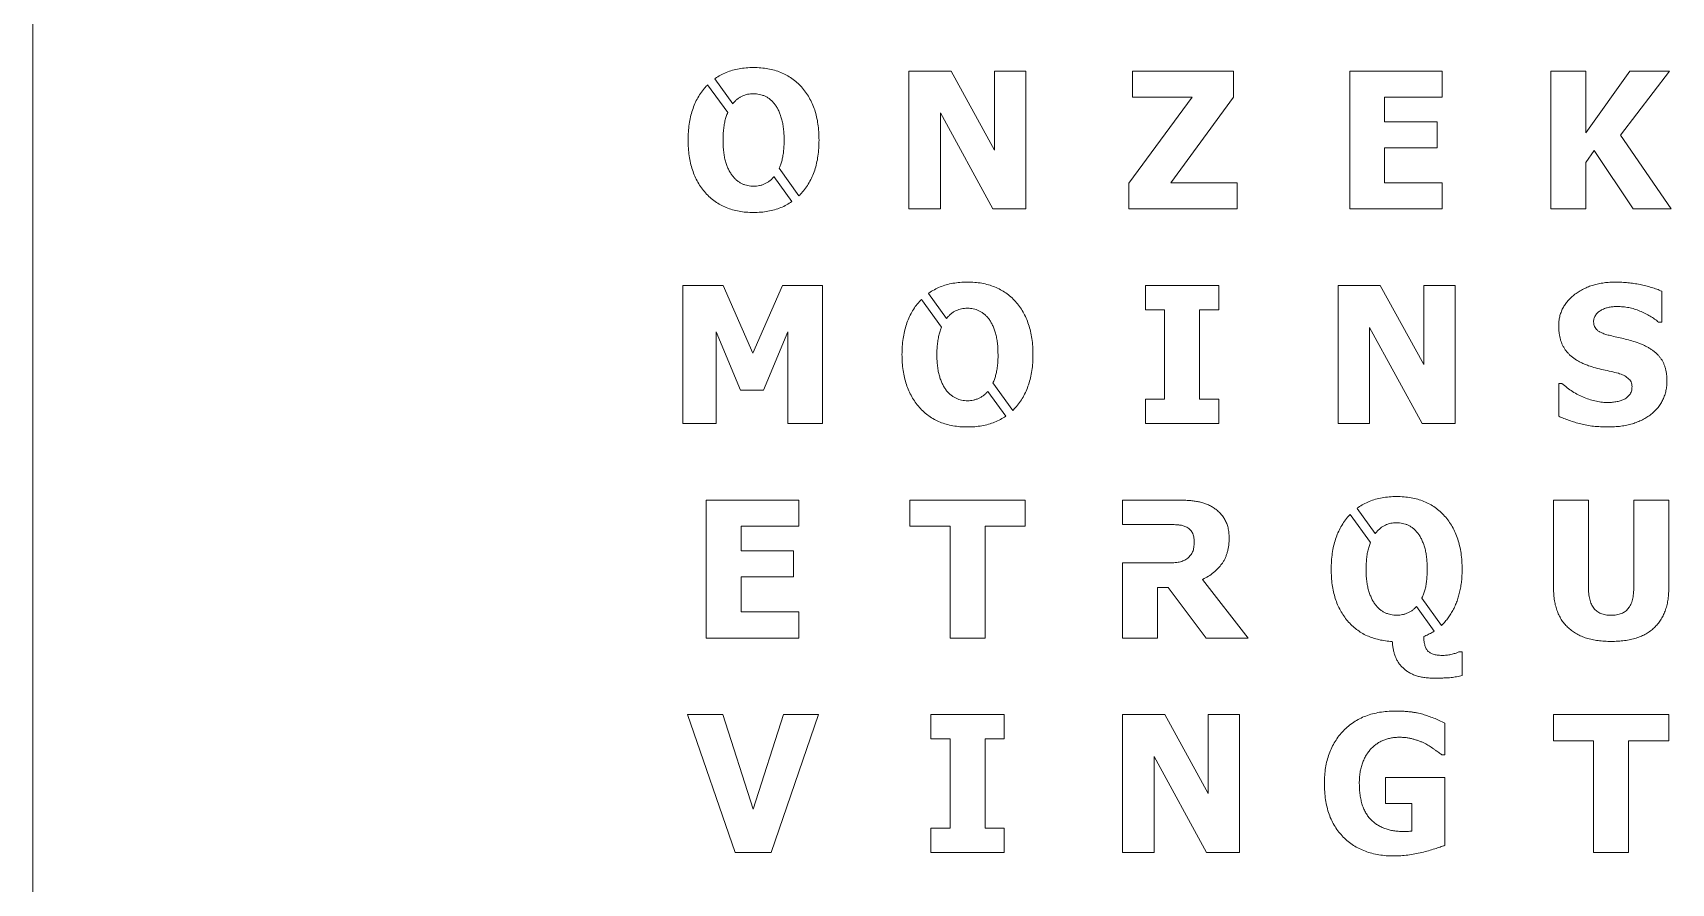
# Model space of a CAD drawing. Header units: millimetres. Extents: x -195 to 195, y -185 to 185.
# Drawn here: x -195 to -16.8, y -92.5 to 0 of the extents above; entities that cross this region are included whole.
import ezdxf

# ---------------------------------------------------------------- set-up
doc = ezdxf.new("R2010")
doc.units = ezdxf.units.MM

msp = doc.modelspace()

# ---------------------------------------------------------------- linework, layer by layer
at = {"color": 7, "linetype": 'Continuous', "lineweight": 15}
for p, q in [((-195, 185), (-195, -185)), ((-118.87, -7.73), (-120.83, -5.01)), ((-99.7, -4.17), (-95.12, -4.17)), ((-99.7, -19.16), (-99.7, -4.17)), ((-95.12, -4.17), (-90.39, -12.76)), ((-90.39, -4.17), (-86.98, -4.17)), ((-90.39, -12.76), (-90.39, -4.17)), ((-86.98, -4.17), (-86.98, -19.16)), ((-75.4, -4.17), (-64.39, -4.17)), ((-75.4, -7.01), (-75.4, -4.17)), ((-64.39, -4.17), (-64.39, -7.01)), ((-51.76, -4.17), (-41.69, -4.17)), ((-51.76, -19.16), (-51.76, -4.17)), ((-41.69, -4.17), (-41.69, -7.01)), ((-29.89, -4.17), (-26.09, -4.17)), ((-29.89, -19.16), (-29.89, -4.17)), ((-26.09, -10.88), (-21.28, -4.17)), ((-26.09, -4.17), (-26.09, -10.88)), ((-16.98, -4.17), (-22.3, -11.13)), ((-21.28, -4.17), (-16.98, -4.17)), ((-121.6, -5.66), (-119.41, -8.68)), ((-75.78, -16.37), (-68.9, -7.01)), ((-68.9, -7.01), (-75.4, -7.01)), ((-64.39, -7.01), (-71.23, -16.32)), ((-47.96, -7.01), (-47.96, -9.67)), ((-41.69, -7.01), (-47.96, -7.01)), ((-96.28, -8.71), (-96.28, -19.16)), ((-90.57, -19.16), (-96.28, -8.71)), ((-47.96, -9.67), (-42.26, -9.67)), ((-42.26, -9.67), (-42.26, -12.52)), ((-22.3, -11.13), (-16.79, -19.16)), ((-47.96, -12.52), (-47.96, -16.32)), ((-42.26, -12.52), (-47.96, -12.52)), ((-25.16, -12.81), (-26.09, -14.1)), ((-26.09, -14.1), (-26.09, -19.16)), ((-20.93, -19.16), (-25.16, -12.81)), ((-114.39, -15.65), (-112.43, -18.36)), ((-111.66, -17.72), (-113.82, -14.73)), ((-75.78, -19.16), (-75.78, -16.37)), ((-71.23, -16.32), (-64.01, -16.32)), ((-64.01, -16.32), (-64.01, -19.16)), ((-47.96, -16.32), (-41.69, -16.32)), ((-41.69, -16.32), (-41.69, -19.16)), ((-96.28, -19.16), (-99.7, -19.16)), ((-86.98, -19.16), (-90.57, -19.16)), ((-64.01, -19.16), (-75.78, -19.16)), ((-41.69, -19.16), (-51.76, -19.16)), ((-26.09, -19.16), (-29.89, -19.16)), ((-16.79, -19.16), (-20.93, -19.16)), ((-124.28, -27.5), (-119.9, -27.5)), ((-124.28, -42.49), (-124.28, -27.5)), ((-119.9, -27.5), (-116.68, -34.85)), ((-116.68, -34.85), (-113.46, -27.5)), ((-113.46, -27.5), (-109.09, -27.5)), ((-109.09, -27.5), (-109.09, -42.49)), ((-95.61, -31.07), (-97.58, -28.35)), ((-73.98, -27.5), (-66, -27.5)), ((-73.98, -30.15), (-73.98, -27.5)), ((-66, -27.5), (-66, -30.15)), ((-53.01, -27.5), (-48.43, -27.5)), ((-53.01, -42.49), (-53.01, -27.5)), ((-48.43, -27.5), (-43.71, -36.09)), ((-43.71, -27.5), (-40.29, -27.5)), ((-43.71, -36.09), (-43.71, -27.5)), ((-40.29, -27.5), (-40.29, -42.49)), ((-17.82, -28.11), (-17.82, -31.48)), ((-98.34, -29), (-96.16, -32.03)), ((-71.89, -30.15), (-73.98, -30.15)), ((-71.89, -39.84), (-71.89, -30.15)), ((-68.09, -30.15), (-68.09, -39.84)), ((-66, -30.15), (-68.09, -30.15)), ((-49.6, -32.04), (-49.6, -42.49)), ((-43.89, -42.49), (-49.6, -32.04)), ((-17.82, -31.48), (-18.16, -31.48)), ((-120.67, -32.51), (-120.67, -42.49)), ((-118.03, -38.89), (-120.67, -32.51)), ((-112.89, -32.51), (-115.53, -38.89)), ((-112.89, -42.49), (-112.89, -32.51)), ((-115.53, -38.89), (-118.03, -38.89)), ((-91.13, -39), (-89.18, -41.7)), ((-88.41, -41.07), (-90.56, -38.08)), ((-29.03, -38.13), (-28.69, -38.13)), ((-29.03, -41.71), (-29.03, -38.13)), ((-73.98, -39.84), (-71.89, -39.84)), ((-73.98, -42.49), (-73.98, -39.84)), ((-68.09, -39.84), (-66, -39.84)), ((-66, -39.84), (-66, -42.49)), ((-120.67, -42.49), (-124.28, -42.49)), ((-109.09, -42.49), (-112.89, -42.49)), ((-66, -42.49), (-73.98, -42.49)), ((-49.6, -42.49), (-53.01, -42.49)), ((-40.29, -42.49), (-43.89, -42.49)), ((-121.75, -50.83), (-111.68, -50.83)), ((-121.75, -65.83), (-121.75, -50.83)), ((-111.68, -50.83), (-111.68, -53.67)), ((-99.59, -50.83), (-87.05, -50.83)), ((-99.59, -53.67), (-99.59, -50.83)), ((-87.05, -50.83), (-87.05, -53.67)), ((-76.46, -50.83), (-70.47, -50.83)), ((-76.46, -53.48), (-76.46, -50.83)), ((-29.59, -50.83), (-25.79, -50.83)), ((-29.59, -60.45), (-29.59, -50.83)), ((-25.79, -50.83), (-25.79, -60.24)), ((-20.85, -50.83), (-17.06, -50.83)), ((-20.85, -60.24), (-20.85, -50.83)), ((-17.06, -50.83), (-17.06, -60.44)), ((-51.71, -52.39), (-49.51, -55.45)), ((-48.98, -54.47), (-50.96, -51.73)), ((-117.95, -53.67), (-117.95, -56.33)), ((-111.68, -53.67), (-117.95, -53.67)), ((-95.22, -53.67), (-99.59, -53.67)), ((-95.22, -65.83), (-95.22, -53.67)), ((-91.42, -53.67), (-91.42, -65.83)), ((-87.05, -53.67), (-91.42, -53.67)), ((-71.42, -53.48), (-76.46, -53.48)), ((-117.95, -56.33), (-112.25, -56.33)), ((-112.25, -56.33), (-112.25, -59.18)), ((-76.46, -57.66), (-71.6, -57.66)), ((-76.46, -65.83), (-76.46, -57.66)), ((-117.95, -59.18), (-117.95, -62.98)), ((-112.25, -59.18), (-117.95, -59.18)), ((-72.66, -60.32), (-72.66, -65.83)), ((-71.49, -60.32), (-72.66, -60.32)), ((-67.36, -65.83), (-71.49, -60.32)), ((-67.76, -59.45), (-62.79, -65.83)), ((-41.78, -64.45), (-43.92, -61.49)), ((-117.95, -62.98), (-111.68, -62.98)), ((-111.68, -62.98), (-111.68, -65.83)), ((-44.5, -62.39), (-42.56, -65.08)), ((-111.68, -65.83), (-121.75, -65.83)), ((-91.42, -65.83), (-95.22, -65.83)), ((-72.66, -65.83), (-76.46, -65.83)), ((-62.79, -65.83), (-67.36, -65.83)), ((-39.9, -67.34), (-39.53, -67.34)), ((-39.53, -67.34), (-39.53, -69.91)), ((-123.77, -74.16), (-119.96, -74.16)), ((-118.61, -89.16), (-123.77, -74.16)), ((-119.96, -74.16), (-116.65, -84.45)), ((-116.65, -84.45), (-113.35, -74.16)), ((-109.53, -74.16), (-114.69, -89.16)), ((-113.35, -74.16), (-109.53, -74.16)), ((-97.31, -74.16), (-89.33, -74.16)), ((-97.31, -76.81), (-97.31, -74.16)), ((-89.33, -74.16), (-89.33, -76.81)), ((-76.46, -74.16), (-71.88, -74.16)), ((-76.46, -89.16), (-76.46, -74.16)), ((-71.88, -74.16), (-67.15, -82.75)), ((-67.15, -74.16), (-63.74, -74.16)), ((-67.15, -82.75), (-67.15, -74.16)), ((-63.74, -74.16), (-63.74, -89.16)), ((-29.6, -74.16), (-17.06, -74.16)), ((-29.6, -77), (-29.6, -74.16)), ((-17.06, -74.16), (-17.06, -77)), ((-41.41, -75.08), (-41.41, -78.52)), ((-95.22, -76.81), (-97.31, -76.81)), ((-95.22, -86.5), (-95.22, -76.81)), ((-91.42, -76.81), (-91.42, -86.5)), ((-89.33, -76.81), (-91.42, -76.81)), ((-25.23, -77), (-29.6, -77)), ((-25.23, -89.16), (-25.23, -77)), ((-21.43, -77), (-21.43, -89.16)), ((-17.06, -77), (-21.43, -77)), ((-73.04, -78.7), (-73.04, -89.16)), ((-67.33, -89.16), (-73.04, -78.7)), ((-41.41, -78.52), (-41.75, -78.52)), ((-47.87, -80.99), (-41.41, -80.99)), ((-47.87, -83.84), (-47.87, -80.99)), ((-41.41, -80.99), (-41.41, -88.37)), ((-45.02, -83.84), (-47.87, -83.84)), ((-45.02, -86.83), (-45.02, -83.84)), ((-97.31, -86.5), (-95.22, -86.5)), ((-97.31, -89.16), (-97.31, -86.5)), ((-91.42, -86.5), (-89.33, -86.5)), ((-89.33, -86.5), (-89.33, -89.16)), ((-114.69, -89.16), (-118.61, -89.16)), ((-89.33, -89.16), (-97.31, -89.16)), ((-73.04, -89.16), (-76.46, -89.16)), ((-63.74, -89.16), (-67.33, -89.16)), ((-21.43, -89.16), (-25.23, -89.16))]:
    msp.add_line(p, q, dxfattribs=at)
for points, knots in [([(-120.83, -5.01), (-120.82, -5), (-120.62, -4.85), (-120.21, -4.6), (-119.57, -4.3), (-118.89, -4.07), (-118.17, -3.91), (-117.4, -3.8), (-116.88, -3.79), (-116.61, -3.79)], [0.628038, 0.628038, 0.628038, 0.628038, 0.632376, 0.6896923, 0.7478692, 0.8071059, 0.8685931, 0.9325712, 1, 1, 1, 1]), ([(-116.61, -3.79), (-116.34, -3.79), (-115.81, -3.8), (-115.04, -3.9), (-114.32, -4.07), (-113.64, -4.3), (-113.01, -4.6), (-112.42, -4.96), (-111.87, -5.39), (-111.37, -5.89), (-110.93, -6.44), (-110.54, -7.04), (-110.21, -7.7), (-109.94, -8.4), (-109.73, -9.15), (-109.59, -9.94), (-109.5, -10.79), (-109.49, -11.37), (-109.48, -11.67)], [0, 0, 0, 0, 0.067129, 0.131024, 0.192517, 0.251707, 0.309733, 0.366873, 0.424296, 0.48271, 0.541633, 0.601003, 0.661437, 0.72358, 0.787838, 0.855066, 0.925734, 1, 1, 1, 1]), ([(-123.72, -11.67), (-123.72, -11.38), (-123.7, -10.8), (-123.61, -9.95), (-123.47, -9.16), (-123.26, -8.41), (-123, -7.71), (-122.67, -7.06), (-122.28, -6.45), (-121.92, -5.99), (-121.68, -5.74), (-121.6, -5.66)], [0, 0, 0, 0, 0.0738319, 0.1443107, 0.2113495, 0.275658, 0.337674, 0.398156, 0.4573063, 0.5164689, 0.5445323, 0.5445323, 0.5445323, 0.5445323]), ([(-116.59, -6.63), (-116.71, -6.64), (-116.93, -6.64), (-117.25, -6.69), (-117.55, -6.77), (-117.84, -6.88), (-118.12, -7.03), (-118.39, -7.23), (-118.64, -7.46), (-118.8, -7.64), (-118.87, -7.73)], [0, 0, 0, 0, 0.1253702, 0.2452861, 0.3619567, 0.4759912, 0.5930245, 0.7173862, 0.8530855, 0.979649, 0.979649, 0.979649, 0.979649]), ([(-114.28, -7.79), (-114.36, -7.7), (-114.51, -7.51), (-114.77, -7.26), (-115.05, -7.06), (-115.35, -6.9), (-115.65, -6.78), (-115.96, -6.7), (-116.28, -6.64), (-116.49, -6.64), (-116.59, -6.63)], [0, 0, 0, 0, 0.1408232, 0.2734591, 0.400792, 0.5236902, 0.6445467, 0.763352, 0.8806837, 1, 1, 1, 1]), ([(-119.41, -8.68), (-119.44, -8.75), (-119.53, -8.96), (-119.65, -9.35), (-119.78, -9.86), (-119.86, -10.43), (-119.91, -11.03), (-119.92, -11.45), (-119.92, -11.67)], [0.2554271, 0.2554271, 0.2554271, 0.2554271, 0.3061274, 0.4256637, 0.5538735, 0.6923358, 0.8406322, 1, 1, 1, 1]), ([(-113.28, -11.66), (-113.28, -11.44), (-113.29, -11.02), (-113.34, -10.42), (-113.42, -9.87), (-113.54, -9.37), (-113.69, -8.91), (-113.86, -8.5), (-114.05, -8.12), (-114.2, -7.9), (-114.28, -7.79)], [0, 0, 0, 0, 0.160897, 0.309097, 0.44672, 0.572974, 0.69065, 0.800482, 0.903484, 1, 1, 1, 1]), ([(-116.61, -19.54), (-116.88, -19.54), (-117.4, -19.53), (-118.17, -19.42), (-118.89, -19.26), (-119.57, -19.03), (-120.21, -18.73), (-120.8, -18.36), (-121.34, -17.92), (-121.84, -17.42), (-122.28, -16.87), (-122.67, -16.26), (-123, -15.61), (-123.26, -14.91), (-123.47, -14.17), (-123.61, -13.38), (-123.71, -12.54), (-123.72, -11.96), (-123.72, -11.67)], [0, 0, 0, 0, 0.06752, 0.131584, 0.19321, 0.252526, 0.310782, 0.368176, 0.426029, 0.484568, 0.543811, 0.603249, 0.663813, 0.725682, 0.789839, 0.856726, 0.926562, 1, 1, 1, 1]), ([(-119.92, -11.67), (-119.92, -11.89), (-119.91, -12.32), (-119.86, -12.93), (-119.78, -13.48), (-119.67, -13.97), (-119.52, -14.42), (-119.35, -14.83), (-119.15, -15.2), (-119, -15.42), (-118.92, -15.53)], [0, 0, 0, 0, 0.164771, 0.315358, 0.452331, 0.576448, 0.691272, 0.799507, 0.90234, 1, 1, 1, 1]), ([(-113.82, -14.73), (-113.77, -14.62), (-113.66, -14.37), (-113.53, -13.95), (-113.41, -13.47), (-113.34, -12.93), (-113.28, -12.32), (-113.28, -11.89), (-113.28, -11.66)], [0.222644, 0.222644, 0.222644, 0.222644, 0.3130118, 0.4244218, 0.545125, 0.680897, 0.831879, 1, 1, 1, 1]), ([(-109.48, -11.67), (-109.49, -11.97), (-109.5, -12.55), (-109.59, -13.4), (-109.73, -14.19), (-109.94, -14.94), (-110.21, -15.64), (-110.54, -16.3), (-110.93, -16.9), (-111.31, -17.37), (-111.56, -17.63), (-111.66, -17.72)], [0, 0, 0, 0, 0.0743175, 0.1447889, 0.2120633, 0.276365, 0.338551, 0.3990268, 0.4584379, 0.5172101, 0.5498941, 0.5498941, 0.5498941, 0.5498941]), ([(-118.92, -15.53), (-118.84, -15.63), (-118.69, -15.82), (-118.43, -16.07), (-118.14, -16.27), (-117.85, -16.43), (-117.54, -16.55), (-117.23, -16.63), (-116.91, -16.69), (-116.7, -16.69), (-116.59, -16.7)], [0, 0, 0, 0, 0.1408, 0.274178, 0.401374, 0.524489, 0.64563, 0.763712, 0.881411, 1, 1, 1, 1]), ([(-116.59, -16.7), (-116.49, -16.69), (-116.27, -16.69), (-115.95, -16.63), (-115.63, -16.54), (-115.32, -16.41), (-115.03, -16.25), (-114.75, -16.04), (-114.54, -15.84), (-114.42, -15.7), (-114.39, -15.65)], [0, 0, 0, 0, 0.1193324, 0.2390197, 0.3597459, 0.4823529, 0.60764, 0.734227, 0.8640944, 0.9311566, 0.9311566, 0.9311566, 0.9311566]), ([(-112.43, -18.36), (-112.62, -18.49), (-113.01, -18.74), (-113.64, -19.03), (-114.32, -19.26), (-115.04, -19.43), (-115.81, -19.53), (-116.34, -19.54), (-116.61, -19.54)], [0.6333023, 0.6333023, 0.6333023, 0.6333023, 0.6901333, 0.7481988, 0.8073495, 0.8688853, 0.9328248, 1, 1, 1, 1]), ([(-97.58, -28.35), (-97.56, -28.33), (-97.36, -28.19), (-96.94, -27.93), (-96.31, -27.63), (-95.63, -27.4), (-94.91, -27.24), (-94.14, -27.13), (-93.61, -27.12), (-93.34, -27.12)], [0.626589, 0.626589, 0.626589, 0.626589, 0.632376, 0.6896923, 0.7478692, 0.8071059, 0.8685931, 0.9325712, 1, 1, 1, 1]), ([(-93.34, -27.12), (-93.07, -27.12), (-92.55, -27.13), (-91.78, -27.23), (-91.06, -27.4), (-90.38, -27.63), (-89.74, -27.93), (-89.15, -28.29), (-88.61, -28.72), (-88.11, -29.22), (-87.66, -29.77), (-87.27, -30.37), (-86.95, -31.03), (-86.68, -31.73), (-86.47, -32.48), (-86.32, -33.27), (-86.23, -34.12), (-86.22, -34.7), (-86.22, -35)], [0, 0, 0, 0, 0.0671288, 0.1310242, 0.1925175, 0.2517071, 0.3097325, 0.366873, 0.4242959, 0.4827099, 0.5416333, 0.6010034, 0.6614374, 0.7235805, 0.7878379, 0.8550658, 0.9257338, 1, 1, 1, 1]), ([(-29.03, -31.89), (-29.02, -31.72), (-29.01, -31.38), (-28.93, -30.88), (-28.79, -30.41), (-28.59, -29.96), (-28.34, -29.54), (-28.03, -29.14), (-27.67, -28.77), (-27.26, -28.43), (-26.8, -28.12), (-26.31, -27.85), (-25.8, -27.62), (-25.26, -27.43), (-24.69, -27.29), (-24.09, -27.19), (-23.47, -27.13), (-23.05, -27.12), (-22.83, -27.12)], [0, 0, 0, 0, 0.0594834, 0.1169639, 0.1732461, 0.2287397, 0.2844529, 0.3415563, 0.4003685, 0.4620861, 0.5253571, 0.58886, 0.6528301, 0.7182079, 0.7850601, 0.8543175, 0.9256211, 1, 1, 1, 1]), ([(-22.83, -27.12), (-22.61, -27.12), (-22.16, -27.13), (-21.5, -27.18), (-20.84, -27.26), (-20.19, -27.38), (-19.55, -27.52), (-18.94, -27.69), (-18.37, -27.88), (-18, -28.03), (-17.82, -28.11)], [0, 0, 0, 0, 0.129441, 0.259207, 0.388462, 0.518766, 0.64671, 0.769621, 0.887261, 1, 1, 1, 1]), ([(-100.46, -35), (-100.45, -34.71), (-100.44, -34.13), (-100.35, -33.28), (-100.2, -32.49), (-99.99, -31.74), (-99.73, -31.04), (-99.4, -30.39), (-99.02, -29.78), (-98.65, -29.33), (-98.42, -29.08), (-98.34, -29)], [0, 0, 0, 0, 0.0738319, 0.1443107, 0.2113495, 0.275658, 0.337674, 0.398156, 0.4573063, 0.5164689, 0.5430633, 0.5430633, 0.5430633, 0.5430633]), ([(-93.33, -29.96), (-93.44, -29.97), (-93.66, -29.97), (-93.98, -30.02), (-94.28, -30.1), (-94.57, -30.21), (-94.86, -30.36), (-95.12, -30.56), (-95.38, -30.8), (-95.54, -30.98), (-95.61, -31.07)], [0, 0, 0, 0, 0.1253702, 0.2452861, 0.3619567, 0.4759912, 0.5930245, 0.7173862, 0.8530855, 0.9863679, 0.9863679, 0.9863679, 0.9863679]), ([(-91.01, -31.12), (-91.09, -31.03), (-91.25, -30.84), (-91.51, -30.59), (-91.79, -30.39), (-92.08, -30.23), (-92.39, -30.11), (-92.7, -30.03), (-93.01, -29.97), (-93.22, -29.97), (-93.33, -29.96)], [0, 0, 0, 0, 0.1408232, 0.2734591, 0.400792, 0.5236902, 0.6445467, 0.763352, 0.8806837, 1, 1, 1, 1]), ([(-24.37, -30.14), (-24.42, -30.18), (-24.54, -30.24), (-24.7, -30.36), (-24.84, -30.5), (-24.98, -30.66), (-25.09, -30.84), (-25.17, -31.03), (-25.22, -31.23), (-25.23, -31.37), (-25.23, -31.43)], [0, 0, 0, 0, 0.119677, 0.240329, 0.366271, 0.493995, 0.623043, 0.746883, 0.872483, 1, 1, 1, 1]), ([(-22.66, -29.77), (-22.81, -29.78), (-23.11, -29.78), (-23.54, -29.84), (-23.96, -29.96), (-24.23, -30.08), (-24.37, -30.14)], [0, 0, 0, 0, 0.263952, 0.5032027, 0.7388159, 1, 1, 1, 1]), ([(-18.16, -31.48), (-18.3, -31.36), (-18.59, -31.13), (-19.09, -30.81), (-19.62, -30.52), (-20.19, -30.26), (-20.79, -30.04), (-21.4, -29.89), (-22.03, -29.79), (-22.45, -29.78), (-22.66, -29.77)], [0, 0, 0, 0, 0.113642, 0.231983, 0.355311, 0.484601, 0.614974, 0.743959, 0.871738, 1, 1, 1, 1]), ([(-96.16, -32.03), (-96.18, -32.09), (-96.26, -32.3), (-96.39, -32.68), (-96.51, -33.19), (-96.59, -33.76), (-96.65, -34.36), (-96.66, -34.78), (-96.66, -35)], [0.2604226, 0.2604226, 0.2604226, 0.2604226, 0.3061274, 0.4256637, 0.5538735, 0.6923358, 0.8406322, 1, 1, 1, 1]), ([(-90.01, -34.99), (-90.02, -34.77), (-90.02, -34.35), (-90.07, -33.75), (-90.16, -33.2), (-90.28, -32.7), (-90.43, -32.24), (-90.59, -31.83), (-90.78, -31.45), (-90.94, -31.23), (-91.01, -31.12)], [0, 0, 0, 0, 0.160897, 0.309097, 0.44672, 0.572974, 0.69065, 0.800482, 0.903484, 1, 1, 1, 1]), ([(-25.79, -36.21), (-25.93, -36.15), (-26.2, -36.05), (-26.59, -35.87), (-26.95, -35.69), (-27.27, -35.48), (-27.57, -35.27), (-27.84, -35.04), (-28.07, -34.79), (-28.28, -34.54), (-28.45, -34.26), (-28.61, -33.97), (-28.74, -33.67), (-28.85, -33.34), (-28.92, -33), (-28.98, -32.65), (-29.02, -32.28), (-29.02, -32.02), (-29.03, -31.89)], [0, 0, 0, 0, 0.077046, 0.149721, 0.219404, 0.284805, 0.347832, 0.407743, 0.465707, 0.521836, 0.577474, 0.633501, 0.689851, 0.748288, 0.807927, 0.869355, 0.933281, 1, 1, 1, 1]), ([(-25.23, -31.43), (-25.22, -31.53), (-25.21, -31.71), (-25.14, -31.96), (-25.01, -32.18), (-24.86, -32.34), (-24.71, -32.45), (-24.57, -32.53), (-24.41, -32.61), (-24.22, -32.69), (-24.01, -32.77), (-23.78, -32.84), (-23.53, -32.91), (-23.35, -32.95), (-23.26, -32.98)], [0, 0, 0, 0, 0.101189, 0.195066, 0.28682, 0.381041, 0.43216, 0.490481, 0.555865, 0.629675, 0.709531, 0.798237, 0.894933, 1, 1, 1, 1]), ([(-23.26, -32.98), (-23.01, -33.03), (-22.53, -33.14), (-21.8, -33.31), (-21.06, -33.5), (-20.57, -33.67), (-20.32, -33.76)], [0, 0, 0, 0, 0.249067, 0.488639, 0.733905, 1, 1, 1, 1]), ([(-20.32, -33.76), (-20.19, -33.81), (-19.95, -33.9), (-19.6, -34.07), (-19.27, -34.24), (-18.97, -34.43), (-18.69, -34.63), (-18.44, -34.84), (-18.21, -35.06), (-18.01, -35.3), (-17.83, -35.55), (-17.67, -35.82), (-17.55, -36.11), (-17.44, -36.42), (-17.36, -36.75), (-17.3, -37.1), (-17.26, -37.47), (-17.26, -37.72), (-17.25, -37.85)], [0, 0, 0, 0, 0.073409, 0.14343, 0.210313, 0.274337, 0.335985, 0.395552, 0.452981, 0.509043, 0.565002, 0.621373, 0.67844, 0.737632, 0.799203, 0.863043, 0.930047, 1, 1, 1, 1]), ([(-93.34, -42.87), (-93.61, -42.87), (-94.14, -42.86), (-94.91, -42.75), (-95.63, -42.59), (-96.31, -42.36), (-96.94, -42.06), (-97.53, -41.69), (-98.08, -41.25), (-98.57, -40.75), (-99.02, -40.2), (-99.4, -39.59), (-99.73, -38.94), (-99.99, -38.24), (-100.2, -37.5), (-100.35, -36.71), (-100.44, -35.87), (-100.45, -35.29), (-100.46, -35)], [0, 0, 0, 0, 0.0675199, 0.1315844, 0.1932097, 0.2525264, 0.3107819, 0.3681756, 0.4260287, 0.4845681, 0.5438107, 0.6032492, 0.663813, 0.7256817, 0.7898391, 0.8567255, 0.9265623, 1, 1, 1, 1]), ([(-96.66, -35), (-96.66, -35.22), (-96.65, -35.65), (-96.6, -36.26), (-96.52, -36.81), (-96.4, -37.3), (-96.26, -37.75), (-96.08, -38.16), (-95.89, -38.53), (-95.73, -38.75), (-95.66, -38.86)], [0, 0, 0, 0, 0.1647713, 0.315358, 0.4523309, 0.5764485, 0.6912717, 0.7995072, 0.9023397, 1, 1, 1, 1]), ([(-90.56, -38.08), (-90.51, -37.96), (-90.4, -37.7), (-90.26, -37.28), (-90.15, -36.8), (-90.07, -36.26), (-90.02, -35.65), (-90.01, -35.22), (-90.01, -34.99)], [0.2176943, 0.2176943, 0.2176943, 0.2176943, 0.3130118, 0.4244218, 0.545125, 0.680897, 0.831879, 1, 1, 1, 1]), ([(-86.22, -35), (-86.22, -35.3), (-86.23, -35.88), (-86.32, -36.73), (-86.47, -37.52), (-86.68, -38.27), (-86.95, -38.97), (-87.27, -39.63), (-87.66, -40.23), (-88.05, -40.7), (-88.31, -40.97), (-88.41, -41.07)], [0, 0, 0, 0, 0.0743175, 0.1447889, 0.2120633, 0.276365, 0.338551, 0.3990268, 0.4584379, 0.5172101, 0.5513588, 0.5513588, 0.5513588, 0.5513588]), ([(-22.54, -37.04), (-22.81, -36.97), (-23.35, -36.83), (-24.17, -36.66), (-25, -36.46), (-25.53, -36.29), (-25.79, -36.21)], [0, 0, 0, 0, 0.2426947, 0.4994024, 0.7562625, 1, 1, 1, 1]), ([(-21.05, -38.49), (-21.06, -38.4), (-21.06, -38.22), (-21.15, -37.97), (-21.3, -37.75), (-21.49, -37.56), (-21.72, -37.4), (-21.97, -37.24), (-22.25, -37.13), (-22.45, -37.07), (-22.54, -37.04)], [0, 0, 0, 0, 0.122123, 0.237846, 0.352547, 0.473989, 0.600843, 0.729318, 0.862547, 1, 1, 1, 1]), ([(-95.66, -38.86), (-95.58, -38.96), (-95.42, -39.15), (-95.16, -39.4), (-94.88, -39.6), (-94.58, -39.76), (-94.28, -39.88), (-93.97, -39.96), (-93.65, -40.02), (-93.44, -40.02), (-93.33, -40.03)], [0, 0, 0, 0, 0.1407999, 0.2741776, 0.4013741, 0.5244889, 0.6456303, 0.7637117, 0.8814107, 1, 1, 1, 1]), ([(-93.33, -40.03), (-93.22, -40.02), (-93.01, -40.02), (-92.68, -39.96), (-92.37, -39.87), (-92.06, -39.74), (-91.76, -39.58), (-91.48, -39.37), (-91.28, -39.17), (-91.17, -39.04), (-91.13, -39)], [0, 0, 0, 0, 0.1193324, 0.2390197, 0.3597459, 0.4823529, 0.60764, 0.734227, 0.8640944, 0.9245102, 0.9245102, 0.9245102, 0.9245102]), ([(-28.69, -38.13), (-28.5, -38.29), (-28.13, -38.61), (-27.53, -39.03), (-26.9, -39.39), (-26.25, -39.68), (-25.59, -39.92), (-24.93, -40.09), (-24.29, -40.2), (-23.86, -40.21), (-23.65, -40.22)], [0, 0, 0, 0, 0.1330007, 0.263353, 0.3927906, 0.5216131, 0.6481902, 0.7689979, 0.8859682, 1, 1, 1, 1]), ([(-17.25, -37.85), (-17.26, -38.03), (-17.27, -38.39), (-17.35, -38.92), (-17.49, -39.42), (-17.68, -39.9), (-17.92, -40.34), (-18.22, -40.76), (-18.58, -41.15), (-18.98, -41.5), (-19.43, -41.83), (-19.93, -42.11), (-20.46, -42.34), (-21.02, -42.54), (-21.63, -42.69), (-22.27, -42.8), (-22.96, -42.86), (-23.42, -42.87), (-23.66, -42.87)], [0, 0, 0, 0, 0.060348, 0.118373, 0.174822, 0.230067, 0.285184, 0.340939, 0.398055, 0.457291, 0.517906, 0.579447, 0.642691, 0.707874, 0.77602, 0.846986, 0.921541, 1, 1, 1, 1]), ([(-21.97, -39.9), (-21.91, -39.87), (-21.79, -39.8), (-21.61, -39.68), (-21.46, -39.53), (-21.31, -39.38), (-21.2, -39.2), (-21.11, -38.99), (-21.06, -38.75), (-21.06, -38.58), (-21.05, -38.49)], [0, 0, 0, 0, 0.119781, 0.237832, 0.354328, 0.473172, 0.593505, 0.719436, 0.853402, 1, 1, 1, 1]), ([(-23.65, -40.22), (-23.59, -40.22), (-23.47, -40.21), (-23.27, -40.2), (-23.05, -40.17), (-22.81, -40.14), (-22.57, -40.1), (-22.35, -40.05), (-22.15, -39.98), (-22.03, -39.93), (-21.97, -39.9)], [0, 0, 0, 0, 0.100396, 0.2149, 0.345382, 0.490223, 0.637837, 0.771267, 0.891619, 1, 1, 1, 1]), ([(-89.18, -41.7), (-89.36, -41.83), (-89.75, -42.07), (-90.38, -42.36), (-91.06, -42.59), (-91.78, -42.76), (-92.55, -42.86), (-93.07, -42.87), (-93.34, -42.87)], [0.6347515, 0.6347515, 0.6347515, 0.6347515, 0.6901333, 0.7481988, 0.8073495, 0.8688853, 0.9328248, 1, 1, 1, 1]), ([(-23.66, -42.87), (-23.94, -42.87), (-24.47, -42.86), (-25.24, -42.8), (-25.96, -42.7), (-26.63, -42.55), (-27.27, -42.37), (-27.88, -42.17), (-28.46, -41.96), (-28.84, -41.79), (-29.03, -41.71)], [0, 0, 0, 0, 0.148573, 0.287904, 0.419544, 0.543016, 0.66167, 0.776802, 0.889955, 1, 1, 1, 1]), ([(-70.47, -50.83), (-70.27, -50.83), (-69.88, -50.83), (-69.33, -50.86), (-68.81, -50.91), (-68.32, -50.98), (-67.86, -51.07), (-67.43, -51.22), (-67.01, -51.4), (-66.74, -51.55), (-66.61, -51.63)], [0, 0, 0, 0, 0.149974, 0.289736, 0.420262, 0.541731, 0.657199, 0.771291, 0.885637, 1, 1, 1, 1]), ([(-66.61, -51.63), (-66.48, -51.72), (-66.23, -51.89), (-65.89, -52.21), (-65.59, -52.55), (-65.34, -52.94), (-65.12, -53.36), (-64.98, -53.84), (-64.89, -54.38), (-64.88, -54.75), (-64.88, -54.95)], [0, 0, 0, 0, 0.119241, 0.235411, 0.351264, 0.467913, 0.587671, 0.714251, 0.851544, 1, 1, 1, 1]), ([(-50.96, -51.73), (-50.92, -51.7), (-50.69, -51.53), (-50.26, -51.26), (-49.63, -50.96), (-48.95, -50.73), (-48.22, -50.57), (-47.46, -50.46), (-46.93, -50.45), (-46.66, -50.45)], [0.6208732, 0.6208732, 0.6208732, 0.6208732, 0.6328298, 0.6900668, 0.7481632, 0.8073179, 0.868775, 0.9326645, 1, 1, 1, 1]), ([(-46.66, -50.45), (-46.39, -50.45), (-45.86, -50.46), (-45.1, -50.57), (-44.37, -50.73), (-43.69, -50.96), (-43.06, -51.26), (-42.47, -51.62), (-41.92, -52.06), (-41.43, -52.55), (-40.98, -53.11), (-40.59, -53.71), (-40.26, -54.37), (-39.99, -55.07), (-39.79, -55.82), (-39.64, -56.62), (-39.55, -57.47), (-39.54, -58.05), (-39.53, -58.35)], [0, 0, 0, 0, 0.067051, 0.130905, 0.192272, 0.251393, 0.309457, 0.366531, 0.424041, 0.482387, 0.541243, 0.600751, 0.661115, 0.723416, 0.787837, 0.854987, 0.925573, 1, 1, 1, 1]), ([(-53.77, -58.35), (-53.77, -58.05), (-53.76, -57.48), (-53.67, -56.63), (-53.52, -55.83), (-53.31, -55.08), (-53.05, -54.38), (-52.72, -53.73), (-52.34, -53.12), (-51.99, -52.68), (-51.77, -52.45), (-51.71, -52.39)], [0, 0, 0, 0, 0.0739761, 0.1443574, 0.2115457, 0.2760026, 0.3379328, 0.3985515, 0.4578277, 0.5169085, 0.5373497, 0.5373497, 0.5373497, 0.5373497]), ([(-46.65, -53.29), (-46.76, -53.3), (-46.98, -53.3), (-47.3, -53.35), (-47.6, -53.43), (-47.89, -53.54), (-48.17, -53.69), (-48.44, -53.89), (-48.71, -54.14), (-48.87, -54.33), (-48.96, -54.43)], [0, 0, 0, 0, 0.12537, 0.245286, 0.361957, 0.475991, 0.593024, 0.717386, 0.853085, 1, 1, 1, 1]), ([(-44.33, -54.45), (-44.41, -54.36), (-44.57, -54.17), (-44.82, -53.92), (-45.11, -53.72), (-45.4, -53.56), (-45.7, -53.44), (-46.01, -53.36), (-46.33, -53.3), (-46.54, -53.3), (-46.65, -53.29)], [0, 0, 0, 0, 0.140823, 0.273459, 0.400792, 0.52369, 0.644547, 0.763352, 0.880684, 1, 1, 1, 1]), ([(-69.59, -53.72), (-69.71, -53.68), (-69.96, -53.58), (-70.3, -53.53), (-70.6, -53.51), (-70.85, -53.49), (-71.13, -53.49), (-71.32, -53.48), (-71.42, -53.48)], [0, 0, 0, 0, 0.209407, 0.431327, 0.552966, 0.68723, 0.837246, 1, 1, 1, 1]), ([(-68.67, -55.38), (-68.67, -55.28), (-68.68, -55.1), (-68.72, -54.84), (-68.78, -54.59), (-68.88, -54.37), (-69, -54.17), (-69.17, -53.99), (-69.36, -53.84), (-69.51, -53.76), (-69.59, -53.72)], [0, 0, 0, 0, 0.13997, 0.271141, 0.396119, 0.514801, 0.630431, 0.748169, 0.868887, 1, 1, 1, 1]), ([(-64.88, -54.95), (-64.88, -55.09), (-64.88, -55.36), (-64.92, -55.76), (-64.98, -56.14), (-65.07, -56.5), (-65.18, -56.84), (-65.31, -57.17), (-65.47, -57.47), (-65.72, -57.84), (-66.08, -58.27), (-66.57, -58.72), (-67.13, -59.13), (-67.55, -59.34), (-67.76, -59.45)], [0, 0, 0, 0, 0.074078, 0.144802, 0.21236, 0.277245, 0.340403, 0.400934, 0.460657, 0.519378, 0.63602, 0.753744, 0.874438, 1, 1, 1, 1]), ([(-43.33, -58.32), (-43.33, -58.1), (-43.34, -57.68), (-43.39, -57.08), (-43.47, -56.53), (-43.59, -56.03), (-43.74, -55.57), (-43.91, -55.16), (-44.1, -54.78), (-44.26, -54.56), (-44.33, -54.45)], [0, 0, 0, 0, 0.160897, 0.309097, 0.44672, 0.572974, 0.69065, 0.800482, 0.903484, 1, 1, 1, 1]), ([(-69.38, -57.14), (-69.32, -57.09), (-69.21, -56.99), (-69.06, -56.82), (-68.94, -56.64), (-68.84, -56.44), (-68.76, -56.22), (-68.71, -55.96), (-68.68, -55.68), (-68.68, -55.48), (-68.67, -55.38)], [0, 0, 0, 0, 0.114295, 0.22772, 0.337793, 0.449141, 0.567498, 0.69713, 0.841442, 1, 1, 1, 1]), ([(-49.51, -55.45), (-49.52, -55.48), (-49.59, -55.66), (-49.7, -56.01), (-49.83, -56.52), (-49.91, -57.09), (-49.97, -57.69), (-49.97, -58.11), (-49.98, -58.33)], [0.2823956, 0.2823956, 0.2823956, 0.2823956, 0.3061274, 0.4256637, 0.5538735, 0.6923358, 0.8406322, 1, 1, 1, 1]), ([(-71.6, -57.66), (-71.48, -57.66), (-71.24, -57.66), (-70.9, -57.64), (-70.58, -57.61), (-70.3, -57.57), (-70.03, -57.5), (-69.79, -57.41), (-69.57, -57.29), (-69.44, -57.19), (-69.38, -57.14)], [0, 0, 0, 0, 0.1588531, 0.3051779, 0.4405914, 0.562608, 0.6778676, 0.7868856, 0.8937724, 1, 1, 1, 1]), ([(-47.13, -66.2), (-47.38, -66.19), (-47.87, -66.15), (-48.57, -66.02), (-49.25, -65.84), (-49.88, -65.59), (-50.47, -65.28), (-51.02, -64.9), (-51.53, -64.47), (-52, -63.98), (-52.41, -63.43), (-52.78, -62.84), (-53.09, -62.2), (-53.34, -61.52), (-53.53, -60.79), (-53.67, -60.02), (-53.76, -59.2), (-53.77, -58.64), (-53.77, -58.35)], [0, 0, 0, 0, 0.06509, 0.127323, 0.187199, 0.245876, 0.303425, 0.360663, 0.418354, 0.477324, 0.536973, 0.596952, 0.658064, 0.721159, 0.786201, 0.854188, 0.925342, 1, 1, 1, 1]), ([(-49.98, -58.33), (-49.97, -58.55), (-49.97, -58.98), (-49.92, -59.59), (-49.84, -60.14), (-49.72, -60.63), (-49.57, -61.08), (-49.4, -61.49), (-49.21, -61.86), (-49.05, -62.08), (-48.98, -62.19)], [0, 0, 0, 0, 0.164771, 0.315358, 0.452331, 0.576448, 0.691272, 0.799507, 0.90234, 1, 1, 1, 1]), ([(-43.92, -61.49), (-43.91, -61.47), (-43.84, -61.33), (-43.72, -61.05), (-43.58, -60.61), (-43.46, -60.13), (-43.39, -59.59), (-43.34, -58.98), (-43.33, -58.55), (-43.33, -58.32)], [0.1961943, 0.1961943, 0.1961943, 0.1961943, 0.2061304, 0.3130118, 0.4244218, 0.545125, 0.680897, 0.831879, 1, 1, 1, 1]), ([(-39.53, -58.35), (-39.54, -58.57), (-39.54, -59), (-39.59, -59.64), (-39.68, -60.25), (-39.8, -60.83), (-39.95, -61.4), (-40.13, -61.94), (-40.35, -62.46), (-40.6, -62.95), (-40.89, -63.41), (-41.2, -63.84), (-41.5, -64.19), (-41.7, -64.38), (-41.78, -64.45)], [0, 0, 0, 0, 0.0733254, 0.1442053, 0.2125194, 0.2792146, 0.3441684, 0.4077584, 0.4701884, 0.5317648, 0.5922435, 0.651281, 0.7090841, 0.7440319, 0.7440319, 0.7440319, 0.7440319]), ([(-23.33, -66.2), (-23.57, -66.2), (-24.05, -66.19), (-24.74, -66.12), (-25.39, -66.01), (-25.99, -65.85), (-26.55, -65.65), (-27.07, -65.39), (-27.54, -65.09), (-27.97, -64.75), (-28.35, -64.36), (-28.69, -63.92), (-28.96, -63.45), (-29.19, -62.93), (-29.37, -62.37), (-29.5, -61.76), (-29.57, -61.12), (-29.58, -60.67), (-29.59, -60.45)], [0, 0, 0, 0, 0.075556, 0.146834, 0.214189, 0.27849, 0.339718, 0.398649, 0.456076, 0.51261, 0.568606, 0.624436, 0.681171, 0.739066, 0.799401, 0.862842, 0.929322, 1, 1, 1, 1]), ([(-25.79, -60.24), (-25.79, -60.37), (-25.79, -60.62), (-25.76, -60.97), (-25.72, -61.31), (-25.65, -61.61), (-25.57, -61.89), (-25.47, -62.15), (-25.36, -62.38), (-25.22, -62.59), (-25.06, -62.77), (-24.88, -62.93), (-24.68, -63.06), (-24.45, -63.17), (-24.2, -63.26), (-23.93, -63.31), (-23.64, -63.35), (-23.43, -63.35), (-23.33, -63.36)], [0, 0, 0, 0, 0.083198, 0.161393, 0.234821, 0.302626, 0.366802, 0.426894, 0.483561, 0.537448, 0.589958, 0.641551, 0.694537, 0.748596, 0.805727, 0.86627, 0.931072, 1, 1, 1, 1]), ([(-23.33, -63.36), (-23.23, -63.35), (-23.03, -63.35), (-22.74, -63.31), (-22.47, -63.26), (-22.22, -63.18), (-22, -63.07), (-21.79, -62.95), (-21.61, -62.79), (-21.45, -62.62), (-21.31, -62.42), (-21.19, -62.19), (-21.08, -61.93), (-21, -61.65), (-20.93, -61.34), (-20.89, -61), (-20.86, -60.63), (-20.86, -60.38), (-20.85, -60.24)], [0, 0, 0, 0, 0.06745, 0.130794, 0.190407, 0.246972, 0.30061, 0.352752, 0.404281, 0.45564, 0.508679, 0.565215, 0.625389, 0.689762, 0.759288, 0.833806, 0.913783, 1, 1, 1, 1]), ([(-17.06, -60.44), (-17.06, -60.66), (-17.07, -61.1), (-17.14, -61.74), (-17.27, -62.34), (-17.44, -62.9), (-17.67, -63.41), (-17.94, -63.89), (-18.26, -64.32), (-18.63, -64.72), (-19.06, -65.07), (-19.53, -65.38), (-20.04, -65.64), (-20.61, -65.84), (-21.22, -66.01), (-21.88, -66.12), (-22.59, -66.19), (-23.08, -66.2), (-23.33, -66.2)], [0, 0, 0, 0, 0.069562, 0.135255, 0.197567, 0.257264, 0.315158, 0.371017, 0.426571, 0.482223, 0.538284, 0.595626, 0.654669, 0.716122, 0.781133, 0.849913, 0.922515, 1, 1, 1, 1]), ([(-48.98, -62.19), (-48.9, -62.29), (-48.74, -62.48), (-48.48, -62.73), (-48.2, -62.93), (-47.9, -63.09), (-47.59, -63.21), (-47.28, -63.29), (-46.97, -63.35), (-46.75, -63.35), (-46.65, -63.36)], [0, 0, 0, 0, 0.1408, 0.274178, 0.401374, 0.524489, 0.64563, 0.763712, 0.881411, 1, 1, 1, 1]), ([(-46.65, -63.36), (-46.54, -63.35), (-46.32, -63.35), (-46, -63.29), (-45.69, -63.2), (-45.37, -63.07), (-45.08, -62.91), (-44.8, -62.7), (-44.61, -62.52), (-44.52, -62.41), (-44.5, -62.39)], [0, 0, 0, 0, 0.1193324, 0.2390197, 0.3597459, 0.4823529, 0.60764, 0.734227, 0.8640944, 0.8955427, 0.8955427, 0.8955427, 0.8955427]), ([(-42.56, -65.08), (-42.63, -65.12), (-42.84, -65.25), (-43.22, -65.46), (-43.55, -65.6), (-43.71, -65.67)], [0.8555484, 0.8555484, 0.8555484, 0.8555484, 0.8819261, 0.9402932, 1, 1, 1, 1]), ([(-43.71, -65.67), (-43.71, -65.77), (-43.7, -65.95), (-43.67, -66.2), (-43.64, -66.44), (-43.58, -66.65), (-43.52, -66.84), (-43.43, -67.01), (-43.34, -67.16), (-43.23, -67.28), (-43.1, -67.39), (-42.94, -67.48), (-42.77, -67.56), (-42.58, -67.62), (-42.36, -67.67), (-42.12, -67.7), (-41.86, -67.72), (-41.68, -67.72), (-41.59, -67.72)], [0, 0, 0, 0, 0.0807897, 0.1558943, 0.224643, 0.2877551, 0.3458675, 0.4003992, 0.4506527, 0.4980753, 0.5456841, 0.5957538, 0.6503329, 0.709806, 0.7731397, 0.8426033, 0.9184065, 1, 1, 1, 1]), ([(-45.99, -69.05), (-46.08, -68.96), (-46.26, -68.78), (-46.48, -68.47), (-46.67, -68.14), (-46.82, -67.79), (-46.94, -67.41), (-47.03, -67.02), (-47.1, -66.62), (-47.12, -66.34), (-47.13, -66.2)], [0, 0, 0, 0, 0.120955, 0.240517, 0.361516, 0.485022, 0.610152, 0.73728, 0.867382, 1, 1, 1, 1]), ([(-41.59, -67.72), (-41.43, -67.72), (-41.11, -67.7), (-40.71, -67.62), (-40.41, -67.53), (-40.21, -67.47), (-40.04, -67.41), (-39.95, -67.36), (-39.9, -67.34)], [0, 0, 0, 0, 0.268999, 0.556599, 0.696762, 0.818917, 0.918945, 1, 1, 1, 1]), ([(-42.62, -70.19), (-42.81, -70.19), (-43.17, -70.18), (-43.7, -70.13), (-44.18, -70.04), (-44.61, -69.9), (-45.01, -69.74), (-45.37, -69.54), (-45.71, -69.32), (-45.9, -69.14), (-45.99, -69.05)], [0, 0, 0, 0, 0.155227, 0.299024, 0.432208, 0.556074, 0.672984, 0.784944, 0.89355, 1, 1, 1, 1]), ([(-39.53, -69.91), (-39.73, -69.96), (-40.13, -70.05), (-40.65, -70.12), (-41.11, -70.16), (-41.54, -70.18), (-42.05, -70.19), (-42.42, -70.19), (-42.62, -70.19)], [0, 0, 0, 0, 0.19686, 0.392518, 0.50361, 0.64117, 0.80726, 1, 1, 1, 1]), ([(-54.51, -81.63), (-54.51, -81.34), (-54.49, -80.77), (-54.4, -79.95), (-54.24, -79.16), (-54.01, -78.42), (-53.72, -77.73), (-53.36, -77.08), (-52.94, -76.47), (-52.46, -75.91), (-51.92, -75.41), (-51.33, -74.97), (-50.69, -74.6), (-50.01, -74.3), (-49.28, -74.06), (-48.5, -73.9), (-47.67, -73.79), (-47.1, -73.78), (-46.81, -73.78)], [0, 0, 0, 0, 0.069978, 0.136529, 0.200656, 0.262562, 0.322798, 0.382188, 0.441178, 0.500564, 0.560003, 0.618667, 0.677696, 0.737745, 0.799183, 0.863176, 0.929783, 1, 1, 1, 1]), ([(-46.81, -73.78), (-46.66, -73.78), (-46.37, -73.78), (-45.94, -73.79), (-45.53, -73.82), (-45.14, -73.86), (-44.78, -73.91), (-44.43, -73.97), (-44.11, -74.04), (-43.71, -74.15), (-43.21, -74.31), (-42.62, -74.54), (-42.02, -74.79), (-41.62, -74.98), (-41.41, -75.08)], [0, 0, 0, 0, 0.080315, 0.15697, 0.230072, 0.299048, 0.364652, 0.426844, 0.485297, 0.540672, 0.65011, 0.762963, 0.879444, 1, 1, 1, 1]), ([(-46.32, -76.62), (-46.47, -76.63), (-46.78, -76.63), (-47.22, -76.69), (-47.65, -76.79), (-48.05, -76.92), (-48.44, -77.1), (-48.79, -77.32), (-49.14, -77.57), (-49.35, -77.78), (-49.45, -77.88)], [0, 0, 0, 0, 0.134221, 0.263497, 0.387848, 0.510497, 0.630902, 0.751626, 0.874301, 1, 1, 1, 1]), ([(-43.49, -77.35), (-43.59, -77.3), (-43.78, -77.2), (-44.09, -77.07), (-44.43, -76.95), (-44.78, -76.84), (-45.14, -76.74), (-45.53, -76.67), (-45.92, -76.63), (-46.18, -76.63), (-46.32, -76.62)], [0, 0, 0, 0, 0.1094462, 0.2244948, 0.3446111, 0.4704189, 0.5993916, 0.7303659, 0.8639473, 1, 1, 1, 1]), ([(-49.45, -77.88), (-49.54, -77.99), (-49.74, -78.21), (-49.98, -78.58), (-50.2, -78.99), (-50.38, -79.45), (-50.53, -79.94), (-50.64, -80.47), (-50.71, -81.05), (-50.71, -81.44), (-50.72, -81.64)], [0, 0, 0, 0, 0.105642, 0.215104, 0.328995, 0.449704, 0.576178, 0.709377, 0.850361, 1, 1, 1, 1]), ([(-41.75, -78.52), (-41.8, -78.49), (-41.91, -78.41), (-42.08, -78.28), (-42.29, -78.13), (-42.6, -77.91), (-42.99, -77.63), (-43.33, -77.44), (-43.49, -77.35)], [0, 0, 0, 0, 0.087076, 0.192231, 0.312661, 0.451488, 0.735294, 1, 1, 1, 1]), ([(-46.95, -89.53), (-47.23, -89.53), (-47.78, -89.52), (-48.58, -89.42), (-49.34, -89.26), (-50.06, -89.03), (-50.73, -88.75), (-51.35, -88.39), (-51.94, -87.97), (-52.47, -87.48), (-52.95, -86.94), (-53.37, -86.34), (-53.73, -85.69), (-54.02, -84.98), (-54.24, -84.22), (-54.4, -83.4), (-54.49, -82.53), (-54.51, -81.94), (-54.51, -81.63)], [0, 0, 0, 0, 0.067992, 0.13256, 0.194966, 0.254963, 0.313579, 0.371114, 0.428875, 0.486968, 0.545436, 0.604173, 0.663799, 0.725061, 0.788945, 0.85552, 0.925793, 1, 1, 1, 1]), ([(-50.72, -81.64), (-50.71, -81.86), (-50.7, -82.28), (-50.64, -82.88), (-50.54, -83.45), (-50.41, -83.97), (-50.23, -84.44), (-50.01, -84.87), (-49.75, -85.26), (-49.44, -85.61), (-49.11, -85.91), (-48.74, -86.16), (-48.35, -86.39), (-47.92, -86.56), (-47.47, -86.71), (-46.98, -86.8), (-46.47, -86.86), (-46.12, -86.87), (-45.94, -86.88)], [0, 0, 0, 0, 0.080354, 0.15516, 0.225584, 0.291681, 0.354348, 0.413721, 0.471291, 0.527421, 0.583001, 0.638252, 0.693748, 0.750619, 0.809075, 0.869704, 0.933206, 1, 1, 1, 1]), ([(-45.94, -86.88), (-45.87, -86.88), (-45.71, -86.87), (-45.48, -86.87), (-45.24, -86.85), (-45.09, -86.84), (-45.02, -86.83)], [0, 0, 0, 0, 0.2319579, 0.4994057, 0.7672605, 1, 1, 1, 1]), ([(-41.41, -88.37), (-41.58, -88.44), (-41.95, -88.58), (-42.54, -88.77), (-43.2, -88.97), (-43.93, -89.16), (-44.68, -89.32), (-45.44, -89.45), (-46.2, -89.52), (-46.7, -89.53), (-46.95, -89.53)], [0, 0, 0, 0, 0.0976237, 0.2068505, 0.3280089, 0.4615742, 0.5996241, 0.7346928, 0.868128, 1, 1, 1, 1])]:
    msp.add_open_spline(points, degree=3, knots=knots, dxfattribs=at)
msp.add_open_spline([(-48.96, -54.43), (-48.96, -54.44), (-48.97, -54.46), (-48.98, -54.47)], degree=3, dxfattribs=at)

doc.saveas('drawing.dxf')
